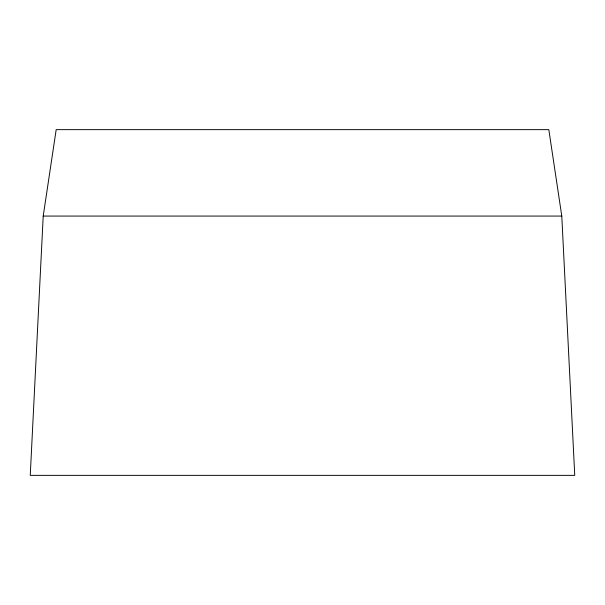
<?xml version="1.0" encoding="UTF-8"?>
<svg xmlns="http://www.w3.org/2000/svg" width="605" height="605" viewBox="0 0 605 605"><rect width="100%" height="100%" fill="white"/><g stroke="black" fill="none" stroke-linecap="round" stroke-linejoin="round"><path stroke-width="0.91" d="M43.212 216.068L30.25 475.356L574.75 475.356L561.788 216.068L548.818 129.644L56.182 129.644L43.212 216.068L561.788 216.068"/></g></svg>
